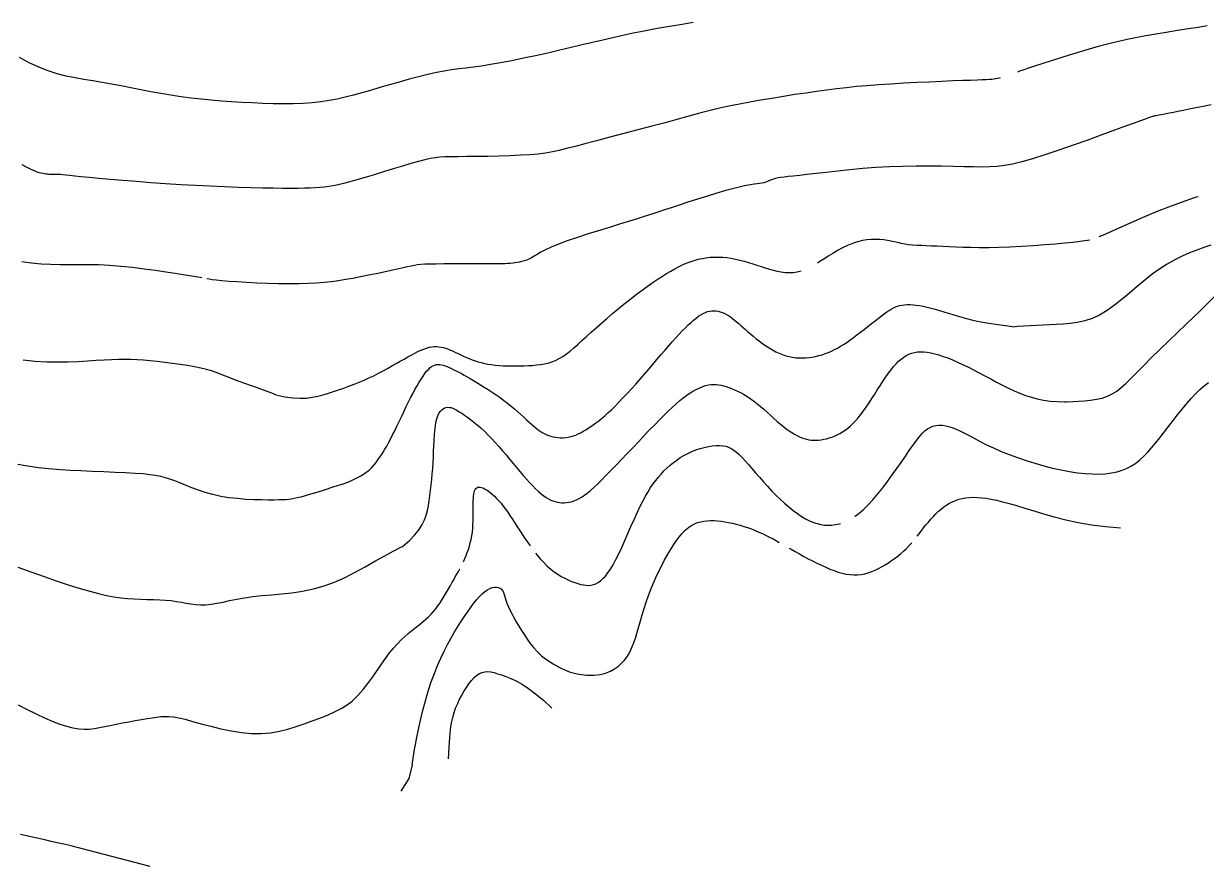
# Model space of a CAD drawing. Header units: millimetres. Extents: x 2235526 to 2245569, y 371981 to 382303.
# Drawn here: x 2243366.4 to 2243587.9, y 377568.4 to 377726.2 of the extents above; entities that cross this region are included whole.
import ezdxf

# ---------------------------------------------------------------- set-up
doc = ezdxf.new("R2010")
doc.units = ezdxf.units.MM
doc.linetypes.add('CONTI', pattern=[0])
for name, color, linetype, transparency in [('145', 10, 'CONTI', 0.7), ('147', 10, 'CONTI', 0.7), ('149', 10, 'CONTI', 0.7), ('151', 10, 'CONTI', 0.7), ('153', 10, 'CONTI', 0.7), ('155', 10, 'CONTI', 0.7), ('157', 10, 'CONTI', 0.7), ('159', 10, 'CONTI', 0.7), ('161', 10, 'CONTI', 0.7)]:
    doc.layers.add(name, color=color, linetype=linetype, transparency=transparency)

msp = doc.modelspace()

# ---------------------------------------------------------------- linework, layer by layer
at = {"layer": '145'}
msp.add_lwpolyline([(2243446.04, 377588.56), (2243446.13, 377590.72), (2243446.25, 377592.52), (2243446.4, 377594.02), (2243446.58, 377595.26), (2243446.8, 377596.3), (2243447.05, 377597.19), (2243447.34, 377598), (2243447.67, 377598.78), (2243448.04, 377599.56), (2243448.45, 377600.35), (2243448.9, 377601.13), (2243449.36, 377601.88), (2243449.84, 377602.57), (2243450.34, 377603.2), (2243450.84, 377603.75), (2243451.33, 377604.19), (2243451.83, 377604.52), (2243452.32, 377604.73), (2243452.83, 377604.85), (2243453.37, 377604.87), (2243453.93, 377604.81), (2243454.55, 377604.69), (2243455.22, 377604.49), (2243455.96, 377604.25), (2243456.78, 377603.96), (2243457.68, 377603.59), (2243458.68, 377603.12), (2243459.78, 377602.51), (2243461, 377601.72), (2243462.33, 377600.73), (2243463.79, 377599.5), (2243465.39, 377598)], dxfattribs=at)
at = {"layer": '147'}
for points in [[(2243533.8, 377630.25), (2243534.1, 377630.63), (2243534.54, 377631.2), (2243534.99, 377631.78), (2243535.44, 377632.34), (2243535.89, 377632.89), (2243536.35, 377633.43), (2243536.82, 377633.94), (2243537.3, 377634.43), (2243537.79, 377634.89), (2243538.29, 377635.32), (2243538.8, 377635.72), (2243539.33, 377636.08), (2243539.87, 377636.41), (2243540.42, 377636.69), (2243540.99, 377636.94), (2243541.58, 377637.14), (2243542.2, 377637.3), (2243542.85, 377637.42), (2243543.53, 377637.49), (2243544.25, 377637.52), (2243545.01, 377637.5), (2243545.82, 377637.44), (2243546.68, 377637.33), (2243547.63, 377637.16), (2243548.66, 377636.95), (2243549.79, 377636.68), (2243551.04, 377636.35), (2243552.42, 377635.96), (2243553.94, 377635.5), (2243555.62, 377634.98), (2243557.46, 377634.43), (2243559.46, 377633.86), (2243561.62, 377633.31), (2243563.94, 377632.8), (2243566.42, 377632.37), (2243569.06, 377632.03), (2243571.86, 377631.82)], [(2243468.79, 377604.75), (2243470.43, 377604.37), (2243471.9, 377604.19), (2243473.22, 377604.19), (2243474.39, 377604.33), (2243475.42, 377604.6), (2243476.33, 377604.97), (2243477.13, 377605.42), (2243477.83, 377605.92), (2243478.43, 377606.45), (2243478.96, 377607.01), (2243479.42, 377607.6), (2243479.82, 377608.24), (2243480.17, 377608.93), (2243480.5, 377609.68), (2243480.79, 377610.48), (2243481.08, 377611.35), (2243481.37, 377612.29), (2243481.66, 377613.3), (2243481.97, 377614.37), (2243482.3, 377615.5), (2243482.65, 377616.67), (2243483.05, 377617.89), (2243483.49, 377619.15), (2243483.98, 377620.44), (2243484.53, 377621.76), (2243485.12, 377623.09), (2243485.76, 377624.39), (2243486.42, 377625.66), (2243487.09, 377626.88), (2243487.77, 377628.01), (2243488.44, 377629.03), (2243489.1, 377629.93), (2243489.73, 377630.7), (2243490.34, 377631.33), (2243490.93, 377631.83), (2243491.51, 377632.24), (2243492.08, 377632.55), (2243492.66, 377632.78), (2243493.25, 377632.94), (2243493.84, 377633.05), (2243494.46, 377633.12), (2243495.09, 377633.15), (2243495.74, 377633.15), (2243496.4, 377633.11), (2243497.08, 377633.04), (2243497.76, 377632.95), (2243498.46, 377632.82), (2243499.17, 377632.67), (2243499.89, 377632.49), (2243500.61, 377632.29), (2243501.33, 377632.07), (2243502.04, 377631.84), (2243502.76, 377631.58), (2243503.46, 377631.3), (2243504.16, 377631.01), (2243504.83, 377630.71), (2243505.5, 377630.39), (2243506.15, 377630.06), (2243506.79, 377629.71), (2243507.44, 377629.35), (2243507.96, 377629.06)], [(2243509.81, 377627.99), (2243510.18, 377627.78), (2243510.94, 377627.35), (2243511.72, 377626.91), (2243512.53, 377626.46), (2243513.35, 377626.02), (2243514.18, 377625.59), (2243515.01, 377625.18), (2243515.84, 377624.78), (2243516.65, 377624.41), (2243517.45, 377624.08), (2243518.23, 377623.78), (2243519, 377623.52), (2243519.75, 377623.31), (2243520.48, 377623.15), (2243521.21, 377623.04), (2243521.91, 377622.98), (2243522.61, 377623), (2243523.3, 377623.07), (2243523.98, 377623.2), (2243524.64, 377623.39), (2243525.3, 377623.62), (2243525.94, 377623.9), (2243526.57, 377624.21), (2243527.2, 377624.54), (2243527.81, 377624.9), (2243528.41, 377625.27), (2243529, 377625.66), (2243529.57, 377626.07), (2243530.14, 377626.5), (2243530.68, 377626.94), (2243531.22, 377627.41), (2243531.74, 377627.89), (2243532.24, 377628.4), (2243532.72, 377628.94), (2243532.81, 377629.04)], [(2243439.18, 377587.44), (2243439.66, 377590.27), (2243440.15, 377592.86), (2243440.65, 377595.23), (2243441.16, 377597.4), (2243441.69, 377599.4), (2243442.23, 377601.24), (2243442.79, 377602.95), (2243443.36, 377604.53), (2243443.96, 377606.02), (2243444.57, 377607.41), (2243445.19, 377608.71), (2243445.82, 377609.94), (2243446.46, 377611.09), (2243447.09, 377612.18), (2243447.72, 377613.21), (2243448.34, 377614.19), (2243448.95, 377615.13), (2243449.55, 377616.01), (2243450.13, 377616.83), (2243450.69, 377617.6), (2243451.25, 377618.29), (2243451.78, 377618.9), (2243452.3, 377619.42), (2243452.81, 377619.86), (2243453.3, 377620.2), (2243453.76, 377620.45), (2243454.21, 377620.61), (2243454.62, 377620.69), (2243455, 377620.7), (2243455.33, 377620.64), (2243455.63, 377620.52), (2243455.87, 377620.35), (2243456.07, 377620.13), (2243456.23, 377619.85), (2243456.36, 377619.53), (2243456.49, 377619.15), (2243456.62, 377618.72), (2243456.77, 377618.24), (2243456.96, 377617.7), (2243457.2, 377617.1), (2243457.5, 377616.44), (2243457.86, 377615.73), (2243458.26, 377614.98), (2243458.71, 377614.2), (2243459.2, 377613.4), (2243459.71, 377612.58), (2243460.23, 377611.77), (2243460.77, 377610.96), (2243461.33, 377610.17), (2243461.92, 377609.39), (2243462.61, 377608.62), (2243463.42, 377607.86), (2243464.41, 377607.09), (2243465.6, 377606.32), (2243467.05, 377605.54), (2243468.79, 377604.75)]]:
    msp.add_lwpolyline(points, dxfattribs=at)
at = {"layer": '147', "elevation": 147}
for points in [[(2243439.18, 377587.44), (2243438.58, 377584.89), (2243437.1, 377582.51)], [(2243390.13, 377568.41), (2243376.95, 377571.83), (2243376.21, 377572.02), (2243375.32, 377572.24), (2243374.26, 377572.5), (2243373.01, 377572.78), (2243371.62, 377573.09), (2243370.16, 377573.41), (2243368.68, 377573.73), (2243367.23, 377574.05), (2243365.88, 377574.36)]]:
    msp.add_lwpolyline(points, dxfattribs=at)
at = {"layer": '149'}
for points in [[(2243522.14, 377633.96), (2243522.16, 377633.97), (2243522.95, 377634.56), (2243523.77, 377635.27), (2243524.63, 377636.11), (2243525.51, 377637.07), (2243526.42, 377638.15), (2243527.33, 377639.29), (2243528.24, 377640.49), (2243529.12, 377641.7), (2243529.97, 377642.89), (2243530.77, 377644.04), (2243531.51, 377645.11), (2243532.18, 377646.09), (2243532.78, 377646.96), (2243533.33, 377647.73), (2243533.84, 377648.42), (2243534.32, 377649.01), (2243534.79, 377649.53), (2243535.25, 377649.96), (2243535.72, 377650.32), (2243536.21, 377650.61), (2243536.73, 377650.83), (2243537.28, 377650.97), (2243537.86, 377651.03), (2243538.49, 377651.02), (2243539.16, 377650.92), (2243539.89, 377650.73), (2243540.67, 377650.46), (2243541.51, 377650.09), (2243542.42, 377649.65), (2243543.4, 377649.14), (2243544.45, 377648.58), (2243545.59, 377647.99), (2243546.8, 377647.37), (2243548.11, 377646.75), (2243549.51, 377646.12), (2243551, 377645.52), (2243552.56, 377644.94), (2243554.18, 377644.39), (2243555.83, 377643.88), (2243557.5, 377643.41), (2243559.15, 377642.99), (2243560.77, 377642.63), (2243562.34, 377642.34), (2243563.83, 377642.11), (2243565.26, 377641.96), (2243566.6, 377641.88), (2243567.87, 377641.87), (2243569.07, 377641.93), (2243570.19, 377642.07), (2243571.24, 377642.29), (2243572.21, 377642.58), (2243573.11, 377642.95), (2243573.95, 377643.39), (2243574.74, 377643.91), (2243575.5, 377644.51), (2243576.23, 377645.19), (2243576.96, 377645.94), (2243577.7, 377646.77), (2243578.45, 377647.68), (2243579.23, 377648.66), (2243580.03, 377649.7), (2243580.86, 377650.78), (2243581.7, 377651.87), (2243582.55, 377652.96), (2243583.41, 377654.03), (2243584.26, 377655.06), (2243585.1, 377656.02), (2243585.92, 377656.9), (2243586.74, 377657.7), (2243587.55, 377658.41), (2243588.36, 377659.02)], [(2243462.29, 377627.08), (2243462.59, 377626.7), (2243463.21, 377625.97), (2243463.84, 377625.28), (2243464.49, 377624.65), (2243465.15, 377624.08), (2243465.81, 377623.56), (2243466.48, 377623.11), (2243467.14, 377622.71), (2243467.79, 377622.35), (2243468.43, 377622.05), (2243469.05, 377621.78), (2243469.65, 377621.56), (2243470.21, 377621.36), (2243470.75, 377621.21), (2243471.27, 377621.1), (2243471.76, 377621.04), (2243472.24, 377621.03), (2243472.7, 377621.07), (2243473.16, 377621.17), (2243473.6, 377621.34), (2243474.05, 377621.57), (2243474.49, 377621.88), (2243474.94, 377622.28), (2243475.39, 377622.76), (2243475.85, 377623.36), (2243476.33, 377624.06), (2243476.83, 377624.89), (2243477.35, 377625.84), (2243477.89, 377626.93), (2243478.45, 377628.13), (2243479.02, 377629.4), (2243479.6, 377630.71), (2243480.18, 377632.03), (2243480.76, 377633.33), (2243481.32, 377634.58), (2243481.87, 377635.74), (2243482.39, 377636.78), (2243482.89, 377637.72), (2243483.38, 377638.57), (2243483.86, 377639.34), (2243484.34, 377640.04), (2243484.83, 377640.69), (2243485.33, 377641.29), (2243485.84, 377641.87), (2243486.37, 377642.44), (2243486.93, 377642.98), (2243487.51, 377643.51), (2243488.12, 377644.02), (2243488.75, 377644.49), (2243489.41, 377644.94), (2243490.11, 377645.36), (2243490.83, 377645.74), (2243491.58, 377646.08), (2243492.35, 377646.38), (2243493.14, 377646.63), (2243493.92, 377646.84), (2243494.68, 377647.01), (2243495.42, 377647.13), (2243496.13, 377647.19), (2243496.78, 377647.21), (2243497.38, 377647.16), (2243497.94, 377647.06), (2243498.46, 377646.9), (2243498.96, 377646.67), (2243499.45, 377646.37), (2243499.94, 377645.99), (2243500.45, 377645.53), (2243500.99, 377644.99), (2243501.57, 377644.36), (2243502.19, 377643.67), (2243502.84, 377642.91), (2243503.53, 377642.1), (2243504.24, 377641.27), (2243504.98, 377640.42), (2243505.74, 377639.57), (2243506.52, 377638.73), (2243507.32, 377637.92), (2243508.12, 377637.14), (2243508.93, 377636.4), (2243509.75, 377635.71), (2243510.55, 377635.06), (2243511.35, 377634.48), (2243512.14, 377633.95), (2243512.9, 377633.5), (2243513.64, 377633.12), (2243514.36, 377632.82), (2243515.07, 377632.59), (2243515.76, 377632.42), (2243516.44, 377632.32), (2243517.13, 377632.29), (2243517.81, 377632.32), (2243518.5, 377632.42), (2243519.2, 377632.57), (2243519.43, 377632.64)], [(2243448.81, 377625.45), (2243448.86, 377625.55), (2243449.09, 377626.06), (2243449.31, 377626.59), (2243449.53, 377627.15), (2243449.73, 377627.74), (2243449.93, 377628.34), (2243450.1, 377628.97), (2243450.25, 377629.62), (2243450.38, 377630.29), (2243450.48, 377630.97), (2243450.56, 377631.67), (2243450.6, 377632.38), (2243450.63, 377633.08), (2243450.64, 377633.77), (2243450.65, 377634.45), (2243450.64, 377635.11), (2243450.64, 377635.73), (2243450.64, 377636.3), (2243450.65, 377636.83), (2243450.67, 377637.31), (2243450.7, 377637.75), (2243450.75, 377638.13), (2243450.82, 377638.46), (2243450.9, 377638.74), (2243451.01, 377638.98), (2243451.15, 377639.17), (2243451.3, 377639.3), (2243451.49, 377639.39), (2243451.7, 377639.43), (2243451.93, 377639.43), (2243452.19, 377639.37), (2243452.47, 377639.27), (2243452.78, 377639.13), (2243453.1, 377638.93), (2243453.46, 377638.7), (2243453.83, 377638.41), (2243454.21, 377638.09), (2243454.61, 377637.72), (2243455.02, 377637.31), (2243455.44, 377636.87), (2243455.85, 377636.39), (2243456.27, 377635.87), (2243456.69, 377635.32), (2243457.1, 377634.73), (2243457.52, 377634.12), (2243457.94, 377633.47), (2243458.37, 377632.79), (2243458.82, 377632.09), (2243459.29, 377631.36), (2243459.78, 377630.6), (2243460.3, 377629.83), (2243460.84, 377629.04), (2243461.3, 377628.4)], [(2243427.97, 377599.37), (2243429.01, 377600.39), (2243430, 377601.5), (2243430.93, 377602.67), (2243431.81, 377603.87), (2243432.65, 377605.07), (2243433.45, 377606.24), (2243434.23, 377607.36), (2243434.98, 377608.38), (2243435.72, 377609.29), (2243436.44, 377610.1), (2243437.14, 377610.82), (2243437.82, 377611.45), (2243438.48, 377612.02), (2243439.11, 377612.54), (2243439.72, 377613.02), (2243440.29, 377613.47), (2243440.84, 377613.91), (2243441.35, 377614.34), (2243441.84, 377614.77), (2243442.31, 377615.21), (2243442.76, 377615.66), (2243443.2, 377616.14), (2243443.62, 377616.64), (2243444.03, 377617.17), (2243444.44, 377617.75), (2243444.83, 377618.35), (2243445.22, 377618.98), (2243445.6, 377619.61), (2243445.97, 377620.25), (2243446.32, 377620.88), (2243446.66, 377621.49), (2243446.98, 377622.07), (2243447.29, 377622.61), (2243447.58, 377623.13), (2243447.86, 377623.63), (2243448.12, 377624.11), (2243448.14, 377624.13)]]:
    msp.add_lwpolyline(points, dxfattribs=at)
at = {"layer": '149', "elevation": 149}
msp.add_lwpolyline([(2243365.41, 377598.64), (2243367.13, 377597.77), (2243368.77, 377596.96), (2243370.33, 377596.23), (2243371.81, 377595.59), (2243373.19, 377595.05), (2243374.48, 377594.63), (2243375.67, 377594.32), (2243376.76, 377594.15), (2243377.78, 377594.08), (2243378.74, 377594.11), (2243379.69, 377594.22), (2243380.64, 377594.38), (2243381.62, 377594.58), (2243382.67, 377594.81), (2243383.79, 377595.04), (2243384.96, 377595.26), (2243386.16, 377595.48), (2243387.35, 377595.69), (2243388.5, 377595.89), (2243389.57, 377596.07), (2243390.54, 377596.23), (2243391.39, 377596.36), (2243392.15, 377596.45), (2243392.89, 377596.5), (2243393.65, 377596.48), (2243394.5, 377596.39), (2243395.49, 377596.21), (2243396.67, 377595.94), (2243398.09, 377595.56), (2243399.71, 377595.11), (2243401.48, 377594.63), (2243403.36, 377594.17), (2243405.29, 377593.77), (2243407.23, 377593.46), (2243409.13, 377593.29), (2243410.94, 377593.29), (2243412.67, 377593.44), (2243414.33, 377593.72), (2243415.93, 377594.11), (2243417.48, 377594.57), (2243418.99, 377595.09), (2243420.46, 377595.63), (2243421.91, 377596.18), (2243423.32, 377596.74), (2243424.65, 377597.33), (2243425.9, 377597.97), (2243427.03, 377598.66), (2243427.97, 377599.37)], dxfattribs=at)
at = {"layer": '151', "elevation": 151}
for points in [[(2243561.41, 377655.41), (2243561.84, 377655.42), (2243562.91, 377655.46), (2243564.01, 377655.5), (2243565.14, 377655.57), (2243566.27, 377655.69), (2243567.37, 377655.86), (2243568.43, 377656.1), (2243569.41, 377656.43), (2243570.31, 377656.86), (2243571.15, 377657.39), (2243572, 377658.05), (2243572.87, 377658.85), (2243573.83, 377659.79), (2243574.92, 377660.89), (2243576.18, 377662.16), (2243577.63, 377663.61), (2243579.22, 377665.17), (2243580.88, 377666.78), (2243582.54, 377668.38), (2243584.12, 377669.9), (2243585.55, 377671.27), (2243586.76, 377672.43), (2243589.43, 377675.05)], [(2243365.36, 377624.44), (2243367.82, 377623.55), (2243370.3, 377622.67), (2243372.72, 377621.83), (2243374.98, 377621.07), (2243377.02, 377620.43), (2243378.83, 377619.91), (2243380.47, 377619.48), (2243381.95, 377619.15), (2243383.33, 377618.89), (2243384.63, 377618.7), (2243385.89, 377618.57), (2243387.14, 377618.48), (2243388.38, 377618.42), (2243389.6, 377618.38), (2243390.78, 377618.35), (2243391.93, 377618.31), (2243393.03, 377618.25), (2243394.07, 377618.16), (2243395.05, 377618.03), (2243395.98, 377617.86), (2243396.88, 377617.7), (2243397.77, 377617.55), (2243398.67, 377617.43), (2243399.58, 377617.37), (2243400.54, 377617.38), (2243401.55, 377617.49), (2243402.63, 377617.67), (2243403.78, 377617.91), (2243405.02, 377618.17), (2243406.37, 377618.45), (2243407.81, 377618.71), (2243409.38, 377618.94), (2243411.07, 377619.11), (2243412.87, 377619.27), (2243414.76, 377619.44), (2243416.7, 377619.65), (2243418.69, 377619.95), (2243420.7, 377620.36), (2243422.71, 377620.91), (2243424.69, 377621.64), (2243426.65, 377622.51), (2243428.56, 377623.48), (2243430.42, 377624.5), (2243432.23, 377625.53), (2243433.97, 377626.52), (2243435.64, 377627.44), (2243437.23, 377628.25), (2243437.37, 377628.32)]]:
    msp.add_lwpolyline(points, dxfattribs=at)
at = {"layer": '151'}
msp.add_lwpolyline([(2243437.37, 377628.32), (2243438.68, 377629.44), (2243439.71, 377630.49), (2243440.5, 377631.47), (2243441.1, 377632.4), (2243441.53, 377633.3), (2243441.85, 377634.18), (2243442.07, 377635.06), (2243442.25, 377635.95), (2243442.4, 377636.88), (2243442.54, 377637.84), (2243442.67, 377638.82), (2243442.79, 377639.82), (2243442.89, 377640.84), (2243442.98, 377641.88), (2243443.06, 377642.93), (2243443.13, 377644), (2243443.18, 377645.06), (2243443.23, 377646.12), (2243443.27, 377647.16), (2243443.32, 377648.16), (2243443.38, 377649.12), (2243443.45, 377650.02), (2243443.55, 377650.84), (2243443.67, 377651.57), (2243443.83, 377652.21), (2243444.02, 377652.75), (2243444.23, 377653.2), (2243444.47, 377653.57), (2243444.72, 377653.86), (2243444.99, 377654.08), (2243445.28, 377654.24), (2243445.57, 377654.33), (2243445.86, 377654.37), (2243446.17, 377654.36), (2243446.49, 377654.3), (2243446.83, 377654.18), (2243447.19, 377654.02), (2243447.59, 377653.81), (2243448.02, 377653.55), (2243448.49, 377653.25), (2243449, 377652.9), (2243449.55, 377652.51), (2243450.14, 377652.07), (2243450.76, 377651.59), (2243451.4, 377651.07), (2243452.06, 377650.5), (2243452.73, 377649.89), (2243453.4, 377649.23), (2243454.08, 377648.53), (2243454.76, 377647.79), (2243455.44, 377647.02), (2243456.12, 377646.23), (2243456.79, 377645.44), (2243457.45, 377644.64), (2243458.11, 377643.85), (2243458.75, 377643.07), (2243459.39, 377642.32), (2243460.01, 377641.6), (2243460.62, 377640.92), (2243461.21, 377640.27), (2243461.78, 377639.67), (2243462.33, 377639.11), (2243462.85, 377638.61), (2243463.36, 377638.17), (2243463.84, 377637.79), (2243464.29, 377637.47), (2243464.73, 377637.21), (2243465.16, 377636.99), (2243465.57, 377636.83), (2243465.98, 377636.7), (2243466.4, 377636.6), (2243466.81, 377636.54), (2243467.24, 377636.5), (2243467.67, 377636.5), (2243468.11, 377636.52), (2243468.57, 377636.59), (2243469.03, 377636.69), (2243469.49, 377636.83), (2243469.97, 377637.02), (2243470.46, 377637.26), (2243470.95, 377637.55), (2243471.47, 377637.89), (2243472.01, 377638.31), (2243472.59, 377638.79), (2243473.22, 377639.35), (2243473.91, 377640), (2243474.67, 377640.74), (2243475.5, 377641.57), (2243476.41, 377642.51), (2243477.39, 377643.53), (2243478.43, 377644.6), (2243479.49, 377645.72), (2243480.57, 377646.85), (2243481.64, 377647.98), (2243482.68, 377649.08), (2243483.68, 377650.13), (2243484.63, 377651.11), (2243485.51, 377652.02), (2243486.35, 377652.86), (2243487.14, 377653.64), (2243487.9, 377654.36), (2243488.62, 377655.01), (2243489.31, 377655.61), (2243489.98, 377656.14), (2243490.63, 377656.63), (2243491.27, 377657.06), (2243491.89, 377657.44), (2243492.49, 377657.76), (2243493.07, 377658.04), (2243493.63, 377658.26), (2243494.17, 377658.43), (2243494.69, 377658.55), (2243495.18, 377658.63), (2243495.67, 377658.66), (2243496.13, 377658.65), (2243496.6, 377658.6), (2243497.06, 377658.51), (2243497.53, 377658.39), (2243498.01, 377658.25), (2243498.5, 377658.07), (2243499.02, 377657.88), (2243499.55, 377657.65), (2243500.11, 377657.4), (2243500.68, 377657.12), (2243501.27, 377656.8), (2243501.87, 377656.44), (2243502.49, 377656.04), (2243503.12, 377655.59), (2243503.76, 377655.09), (2243504.41, 377654.56), (2243505.06, 377654), (2243505.71, 377653.43), (2243506.35, 377652.85), (2243506.97, 377652.29), (2243507.59, 377651.74), (2243508.17, 377651.23), (2243508.74, 377650.77), (2243509.28, 377650.35), (2243509.8, 377649.97), (2243510.3, 377649.63), (2243510.79, 377649.34), (2243511.26, 377649.08), (2243511.72, 377648.85), (2243512.18, 377648.67), (2243512.62, 377648.51), (2243513.07, 377648.39), (2243513.51, 377648.3), (2243513.96, 377648.24), (2243514.41, 377648.21), (2243514.86, 377648.21), (2243515.32, 377648.24), (2243515.8, 377648.29), (2243516.28, 377648.38), (2243516.78, 377648.48), (2243517.28, 377648.62), (2243517.78, 377648.79), (2243518.29, 377648.99), (2243518.8, 377649.22), (2243519.31, 377649.48), (2243519.81, 377649.77), (2243520.3, 377650.1), (2243520.79, 377650.47), (2243521.27, 377650.88), (2243521.76, 377651.33), (2243522.24, 377651.84), (2243522.73, 377652.39), (2243523.23, 377653.01), (2243523.74, 377653.68), (2243524.25, 377654.41), (2243524.78, 377655.19), (2243525.31, 377656.01), (2243525.84, 377656.84), (2243526.37, 377657.68), (2243526.9, 377658.5), (2243527.42, 377659.3), (2243527.92, 377660.06), (2243528.42, 377660.76), (2243528.9, 377661.4), (2243529.38, 377661.99), (2243529.85, 377662.52), (2243530.32, 377662.99), (2243530.79, 377663.41), (2243531.27, 377663.77), (2243531.75, 377664.07), (2243532.25, 377664.32), (2243532.76, 377664.51), (2243533.29, 377664.64), (2243533.85, 377664.73), (2243534.43, 377664.76), (2243535.04, 377664.74), (2243535.69, 377664.67), (2243536.37, 377664.55), (2243537.1, 377664.38), (2243537.87, 377664.17), (2243538.67, 377663.9), (2243539.52, 377663.6), (2243540.41, 377663.24), (2243541.34, 377662.84), (2243542.3, 377662.4), (2243543.3, 377661.92), (2243544.33, 377661.39), (2243545.39, 377660.83), (2243546.47, 377660.26), (2243547.57, 377659.67), (2243548.67, 377659.09), (2243549.77, 377658.52), (2243550.87, 377657.97), (2243551.96, 377657.46), (2243553.02, 377657), (2243554.09, 377656.6), (2243555.17, 377656.24), (2243556.28, 377655.94), (2243557.45, 377655.71), (2243558.68, 377655.54), (2243560, 377655.44), (2243561.41, 377655.41)], dxfattribs=at)
at = {"layer": '153', "elevation": 153}
for points in [[(2243588.78, 377684.7), (2243587.47, 377684.29), (2243586.15, 377683.81), (2243584.79, 377683.27), (2243583.42, 377682.66), (2243582.03, 377681.96), (2243580.63, 377681.16), (2243579.22, 377680.27), (2243577.81, 377679.27), (2243576.4, 377678.15), (2243574.98, 377676.97), (2243573.57, 377675.77), (2243572.16, 377674.59), (2243570.75, 377673.47), (2243569.35, 377672.48), (2243567.95, 377671.65), (2243566.55, 377671.01), (2243565.17, 377670.55), (2243563.8, 377670.24), (2243562.44, 377670.05), (2243561.12, 377669.94), (2243559.82, 377669.87), (2243558.56, 377669.83), (2243557.34, 377669.77), (2243556.14, 377669.71), (2243554.96, 377669.64), (2243553.77, 377669.56), (2243552.57, 377669.49), (2243552.09, 377669.46)], [(2243425.97, 377639.9), (2243424.37, 377639.39), (2243422.72, 377638.87), (2243421.33, 377638.44), (2243420.15, 377638.09), (2243419.17, 377637.8), (2243418.35, 377637.57), (2243417.68, 377637.4), (2243417.11, 377637.26), (2243416.6, 377637.16), (2243416.12, 377637.09), (2243415.6, 377637.05), (2243415, 377637.02), (2243414.27, 377637.01), (2243413.37, 377637), (2243412.27, 377637), (2243410.98, 377637.02), (2243409.56, 377637.06), (2243408.04, 377637.13), (2243406.47, 377637.26), (2243404.89, 377637.44), (2243403.35, 377637.69), (2243401.87, 377638.03), (2243400.47, 377638.42), (2243399.16, 377638.86), (2243397.92, 377639.31), (2243396.77, 377639.77), (2243395.71, 377640.2), (2243394.73, 377640.59), (2243393.84, 377640.92), (2243392.98, 377641.19), (2243392.11, 377641.42), (2243391.16, 377641.6), (2243390.08, 377641.75), (2243388.82, 377641.88), (2243387.32, 377641.99), (2243385.55, 377642.09), (2243383.57, 377642.18), (2243381.46, 377642.27), (2243379.3, 377642.36), (2243377.18, 377642.45), (2243375.18, 377642.55), (2243373.37, 377642.66), (2243371.82, 377642.77), (2243370.47, 377642.9), (2243369.23, 377643.05), (2243368.03, 377643.22), (2243366.77, 377643.42), (2243365.37, 377643.66)]]:
    msp.add_lwpolyline(points, dxfattribs=at)
at = {"layer": '153'}
msp.add_lwpolyline([(2243425.97, 377639.9), (2243427.49, 377640.5), (2243428.73, 377641.07), (2243429.73, 377641.61), (2243430.53, 377642.13), (2243431.16, 377642.62), (2243431.66, 377643.11), (2243432.08, 377643.58), (2243432.44, 377644.04), (2243432.78, 377644.51), (2243433.11, 377644.98), (2243433.44, 377645.47), (2243433.77, 377645.98), (2243434.1, 377646.52), (2243434.44, 377647.11), (2243434.79, 377647.74), (2243435.15, 377648.43), (2243435.53, 377649.19), (2243435.93, 377649.99), (2243436.34, 377650.84), (2243436.76, 377651.72), (2243437.19, 377652.61), (2243437.62, 377653.51), (2243438.05, 377654.4), (2243438.48, 377655.27), (2243438.91, 377656.11), (2243439.32, 377656.91), (2243439.73, 377657.67), (2243440.13, 377658.39), (2243440.51, 377659.05), (2243440.89, 377659.66), (2243441.25, 377660.21), (2243441.59, 377660.7), (2243441.92, 377661.11), (2243442.24, 377661.47), (2243442.54, 377661.75), (2243442.84, 377661.98), (2243443.14, 377662.16), (2243443.43, 377662.28), (2243443.73, 377662.36), (2243444.04, 377662.39), (2243444.36, 377662.38), (2243444.69, 377662.33), (2243445.04, 377662.24), (2243445.4, 377662.13), (2243445.77, 377661.99), (2243446.16, 377661.82), (2243446.57, 377661.63), (2243447, 377661.41), (2243447.45, 377661.18), (2243447.92, 377660.94), (2243448.42, 377660.67), (2243448.94, 377660.38), (2243449.49, 377660.07), (2243450.07, 377659.74), (2243450.68, 377659.38), (2243451.32, 377658.99), (2243452.01, 377658.58), (2243452.71, 377658.14), (2243453.44, 377657.67), (2243454.18, 377657.19), (2243454.92, 377656.69), (2243455.66, 377656.18), (2243456.38, 377655.66), (2243457.07, 377655.13), (2243457.74, 377654.6), (2243458.38, 377654.07), (2243458.98, 377653.54), (2243459.56, 377653.02), (2243460.1, 377652.53), (2243460.62, 377652.05), (2243461.11, 377651.6), (2243461.56, 377651.19), (2243461.99, 377650.82), (2243462.4, 377650.48), (2243462.79, 377650.17), (2243463.18, 377649.9), (2243463.56, 377649.66), (2243463.94, 377649.45), (2243464.33, 377649.26), (2243464.73, 377649.1), (2243465.15, 377648.96), (2243465.6, 377648.84), (2243466.05, 377648.75), (2243466.52, 377648.69), (2243467, 377648.66), (2243467.48, 377648.66), (2243467.96, 377648.69), (2243468.44, 377648.76), (2243468.91, 377648.87), (2243469.38, 377649.01), (2243469.85, 377649.18), (2243470.31, 377649.38), (2243470.78, 377649.61), (2243471.24, 377649.87), (2243471.71, 377650.14), (2243472.18, 377650.44), (2243472.65, 377650.75), (2243473.13, 377651.08), (2243473.63, 377651.44), (2243474.15, 377651.84), (2243474.69, 377652.28), (2243475.26, 377652.77), (2243475.86, 377653.31), (2243476.51, 377653.92), (2243477.2, 377654.6), (2243477.93, 377655.34), (2243478.69, 377656.13), (2243479.47, 377656.96), (2243480.28, 377657.83), (2243481.09, 377658.72), (2243481.9, 377659.64), (2243482.71, 377660.56), (2243483.51, 377661.48), (2243484.3, 377662.39), (2243485.06, 377663.29), (2243485.81, 377664.17), (2243486.54, 377665.03), (2243487.25, 377665.85), (2243487.93, 377666.63), (2243488.58, 377667.37), (2243489.2, 377668.05), (2243489.8, 377668.68), (2243490.37, 377669.26), (2243490.91, 377669.79), (2243491.43, 377670.27), (2243491.92, 377670.7), (2243492.4, 377671.08), (2243492.86, 377671.41), (2243493.3, 377671.7), (2243493.73, 377671.94), (2243494.14, 377672.13), (2243494.55, 377672.28), (2243494.94, 377672.38), (2243495.34, 377672.44), (2243495.72, 377672.46), (2243496.11, 377672.44), (2243496.5, 377672.38), (2243496.89, 377672.27), (2243497.28, 377672.14), (2243497.67, 377671.97), (2243498.05, 377671.77), (2243498.44, 377671.54), (2243498.83, 377671.28), (2243499.21, 377671.01), (2243499.59, 377670.71), (2243499.98, 377670.39), (2243500.37, 377670.05), (2243500.77, 377669.7), (2243501.18, 377669.32), (2243501.62, 377668.93), (2243502.08, 377668.52), (2243502.57, 377668.1), (2243503.1, 377667.66), (2243503.65, 377667.21), (2243504.23, 377666.76), (2243504.83, 377666.32), (2243505.44, 377665.9), (2243506.07, 377665.49), (2243506.7, 377665.12), (2243507.33, 377664.78), (2243507.95, 377664.49), (2243508.58, 377664.24), (2243509.19, 377664.03), (2243509.81, 377663.87), (2243510.43, 377663.74), (2243511.05, 377663.66), (2243511.66, 377663.61), (2243512.28, 377663.6), (2243512.91, 377663.62), (2243513.53, 377663.68), (2243514.15, 377663.77), (2243514.77, 377663.89), (2243515.38, 377664.04), (2243515.99, 377664.22), (2243516.58, 377664.42), (2243517.17, 377664.65), (2243517.74, 377664.9), (2243518.3, 377665.17), (2243518.86, 377665.46), (2243519.43, 377665.79), (2243520, 377666.14), (2243520.59, 377666.53), (2243521.2, 377666.95), (2243521.84, 377667.41), (2243522.5, 377667.91), (2243523.19, 377668.43), (2243523.88, 377668.96), (2243524.57, 377669.5), (2243525.25, 377670.04), (2243525.91, 377670.55), (2243526.53, 377671.04), (2243527.1, 377671.48), (2243527.62, 377671.87), (2243528.09, 377672.22), (2243528.53, 377672.51), (2243528.94, 377672.77), (2243529.33, 377672.98), (2243529.72, 377673.16), (2243530.12, 377673.3), (2243530.53, 377673.42), (2243530.96, 377673.5), (2243531.43, 377673.56), (2243531.92, 377673.6), (2243532.45, 377673.6), (2243533.01, 377673.57), (2243533.61, 377673.51), (2243534.24, 377673.42), (2243534.91, 377673.3), (2243535.63, 377673.14), (2243536.38, 377672.95), (2243537.16, 377672.74), (2243537.96, 377672.51), (2243538.78, 377672.26), (2243539.61, 377672.01), (2243540.45, 377671.75), (2243541.29, 377671.49), (2243542.13, 377671.23), (2243543.01, 377670.98), (2243543.99, 377670.73), (2243545.11, 377670.48), (2243546.43, 377670.23), (2243548, 377669.98), (2243549.87, 377669.72), (2243552.09, 377669.46)], dxfattribs=at)
at = {"layer": '155', "elevation": 155}
for points in [[(2243586.39, 377693.8), (2243586.03, 377693.69), (2243585.67, 377693.57), (2243583.24, 377692.74), (2243580.85, 377691.86), (2243578.54, 377690.94), (2243576.36, 377690.03), (2243574.35, 377689.16), (2243572.56, 377688.37), (2243571.02, 377687.68), (2243569.65, 377687.06), (2243568.61, 377686.6), (2243567.83, 377686.26)], [(2243566.11, 377685.66), (2243562.97, 377685.23), (2243561.46, 377685.09), (2243559.67, 377684.94), (2243557.67, 377684.78), (2243555.53, 377684.62), (2243553.33, 377684.47), (2243551.16, 377684.35), (2243549.09, 377684.27), (2243547.18, 377684.23), (2243545.44, 377684.23), (2243543.84, 377684.26), (2243542.38, 377684.31), (2243541.03, 377684.37), (2243539.78, 377684.44), (2243538.61, 377684.49), (2243537.5, 377684.54), (2243536.46, 377684.57), (2243535.49, 377684.6), (2243534.57, 377684.64), (2243533.71, 377684.68), (2243532.9, 377684.74), (2243532.15, 377684.82), (2243531.45, 377684.93), (2243530.78, 377685.06), (2243530.14, 377685.2), (2243529.5, 377685.34), (2243528.87, 377685.48), (2243528.21, 377685.61), (2243527.53, 377685.71), (2243526.8, 377685.78), (2243526.03, 377685.81), (2243525.23, 377685.8), (2243524.39, 377685.72), (2243523.52, 377685.58), (2243522.62, 377685.37), (2243521.7, 377685.07), (2243520.76, 377684.68), (2243519.81, 377684.22), (2243518.88, 377683.71), (2243517.97, 377683.18), (2243517.11, 377682.64), (2243516.3, 377682.13), (2243515.57, 377681.65), (2243515.33, 377681.5), (2243515.11, 377681.35)], [(2243413.66, 377656.72), (2243413.65, 377656.72), (2243412.91, 377657.01), (2243412.05, 377657.33), (2243411.08, 377657.68), (2243410.04, 377658.05), (2243408.96, 377658.44), (2243407.87, 377658.83), (2243406.82, 377659.22), (2243405.83, 377659.59), (2243404.93, 377659.95), (2243404.09, 377660.28), (2243403.29, 377660.6), (2243402.47, 377660.9), (2243401.61, 377661.18), (2243400.68, 377661.46), (2243399.62, 377661.71), (2243398.43, 377661.96), (2243397.13, 377662.19), (2243395.75, 377662.41), (2243394.32, 377662.6), (2243392.88, 377662.78), (2243391.48, 377662.94), (2243390.13, 377663.07), (2243388.87, 377663.17), (2243387.68, 377663.25), (2243386.52, 377663.29), (2243385.35, 377663.31), (2243384.15, 377663.3), (2243382.89, 377663.27), (2243381.52, 377663.2), (2243380.02, 377663.1), (2243378.39, 377662.99), (2243376.64, 377662.89), (2243374.78, 377662.82), (2243372.82, 377662.79), (2243370.76, 377662.84), (2243368.61, 377662.97), (2243366.38, 377663.2)]]:
    msp.add_lwpolyline(points, dxfattribs=at)
at = {"layer": '155'}
msp.add_lwpolyline([(2243413.66, 377656.72), (2243415.34, 377656.34), (2243416.85, 377656.13), (2243418.19, 377656.06), (2243419.41, 377656.1), (2243420.52, 377656.24), (2243421.56, 377656.46), (2243422.55, 377656.72), (2243423.51, 377657.02), (2243424.47, 377657.33), (2243425.44, 377657.65), (2243426.4, 377657.98), (2243427.37, 377658.32), (2243428.32, 377658.68), (2243429.27, 377659.05), (2243430.2, 377659.45), (2243431.12, 377659.86), (2243432.03, 377660.29), (2243432.91, 377660.74), (2243433.77, 377661.19), (2243434.61, 377661.65), (2243435.43, 377662.11), (2243436.22, 377662.55), (2243436.97, 377662.99), (2243437.7, 377663.4), (2243438.39, 377663.79), (2243439.05, 377664.16), (2243439.68, 377664.49), (2243440.28, 377664.79), (2243440.85, 377665.05), (2243441.39, 377665.28), (2243441.91, 377665.46), (2243442.4, 377665.6), (2243442.87, 377665.69), (2243443.33, 377665.74), (2243443.77, 377665.75), (2243444.21, 377665.72), (2243444.63, 377665.65), (2243445.06, 377665.55), (2243445.5, 377665.42), (2243445.94, 377665.26), (2243446.39, 377665.08), (2243446.86, 377664.87), (2243447.34, 377664.65), (2243447.83, 377664.42), (2243448.33, 377664.18), (2243448.84, 377663.94), (2243449.37, 377663.71), (2243449.9, 377663.48), (2243450.44, 377663.27), (2243451, 377663.08), (2243451.57, 377662.9), (2243452.16, 377662.74), (2243452.77, 377662.6), (2243453.4, 377662.47), (2243454.06, 377662.37), (2243454.76, 377662.28), (2243455.48, 377662.21), (2243456.24, 377662.16), (2243457.01, 377662.13), (2243457.8, 377662.11), (2243458.6, 377662.11), (2243459.4, 377662.12), (2243460.19, 377662.14), (2243460.98, 377662.18), (2243461.75, 377662.22), (2243462.5, 377662.29), (2243463.24, 377662.38), (2243463.97, 377662.5), (2243464.68, 377662.66), (2243465.38, 377662.87), (2243466.08, 377663.14), (2243466.76, 377663.48), (2243467.43, 377663.88), (2243468.11, 377664.35), (2243468.8, 377664.89), (2243469.5, 377665.49), (2243470.24, 377666.14), (2243471.01, 377666.85), (2243471.83, 377667.6), (2243472.71, 377668.41), (2243473.65, 377669.25), (2243474.64, 377670.12), (2243475.67, 377671.01), (2243476.73, 377671.91), (2243477.79, 377672.79), (2243478.85, 377673.66), (2243479.89, 377674.49), (2243480.9, 377675.28), (2243481.86, 377676.01), (2243482.77, 377676.69), (2243483.65, 377677.32), (2243484.5, 377677.9), (2243485.31, 377678.45), (2243486.1, 377678.95), (2243486.87, 377679.42), (2243487.63, 377679.86), (2243488.37, 377680.28), (2243489.1, 377680.66), (2243489.83, 377681.02), (2243490.55, 377681.34), (2243491.28, 377681.63), (2243492, 377681.88), (2243492.74, 377682.09), (2243493.49, 377682.26), (2243494.24, 377682.38), (2243495.01, 377682.47), (2243495.79, 377682.51), (2243496.58, 377682.51), (2243497.37, 377682.47), (2243498.17, 377682.39), (2243498.97, 377682.27), (2243499.78, 377682.12), (2243500.58, 377681.93), (2243501.39, 377681.72), (2243502.19, 377681.48), (2243502.98, 377681.23), (2243503.78, 377680.98), (2243504.56, 377680.72), (2243505.33, 377680.47), (2243506.1, 377680.24), (2243506.85, 377680.03), (2243507.59, 377679.85), (2243508.33, 377679.72), (2243509.07, 377679.63), (2243509.81, 377679.6), (2243510.55, 377679.63), (2243511.31, 377679.75), (2243512.09, 377679.95)], dxfattribs=at)
at = {"layer": '157', "elevation": 157}
for points in [[(2243588.83, 377711.02), (2243587.35, 377710.72), (2243585.96, 377710.44), (2243584.72, 377710.19), (2243583.61, 377709.97), (2243582.63, 377709.77), (2243581.78, 377709.6), (2243581.04, 377709.45), (2243580.41, 377709.33), (2243579.88, 377709.22), (2243579.44, 377709.14), (2243579.08, 377709.07), (2243578.78, 377709.01), (2243578.54, 377708.97), (2243578.33, 377708.92), (2243578.14, 377708.88), (2243577.96, 377708.84), (2243577.77, 377708.79), (2243577.51, 377708.7), (2243577.11, 377708.57), (2243576.5, 377708.35), (2243575.63, 377708.03), (2243574.42, 377707.59), (2243572.81, 377707), (2243570.76, 377706.24), (2243568.37, 377705.36), (2243565.74, 377704.41), (2243563.01, 377703.44), (2243560.29, 377702.49), (2243557.71, 377701.62), (2243555.37, 377700.89), (2243553.37, 377700.32), (2243551.66, 377699.9), (2243550.15, 377699.62), (2243548.74, 377699.45), (2243547.36, 377699.37), (2243545.92, 377699.35), (2243544.33, 377699.37), (2243542.52, 377699.41), (2243540.52, 377699.46), (2243538.34, 377699.5), (2243536.02, 377699.53), (2243533.6, 377699.53), (2243531.12, 377699.48), (2243528.59, 377699.4), (2243526.07, 377699.25), (2243523.58, 377699.06), (2243521.17, 377698.83), (2243518.89, 377698.59), (2243516.76, 377698.35), (2243514.84, 377698.13), (2243513.16, 377697.93), (2243511.75, 377697.78), (2243510.59, 377697.65), (2243509.65, 377697.56), (2243508.88, 377697.47), (2243508.25, 377697.4), (2243507.73, 377697.32), (2243507.28, 377697.22), (2243506.87, 377697.1), (2243506.49, 377696.97), (2243506.13, 377696.82), (2243505.77, 377696.68), (2243505.42, 377696.54), (2243505.06, 377696.42), (2243504.69, 377696.33), (2243504.28, 377696.26), (2243503.83, 377696.2), (2243503.28, 377696.13), (2243502.6, 377696.03), (2243501.76, 377695.88), (2243500.73, 377695.67), (2243499.48, 377695.36), (2243497.98, 377694.95), (2243496.29, 377694.46), (2243494.49, 377693.91), (2243492.66, 377693.34), (2243490.86, 377692.77), (2243489.19, 377692.22), (2243487.7, 377691.74), (2243486.46, 377691.32), (2243485.4, 377690.97), (2243484.44, 377690.65), (2243483.5, 377690.34), (2243482.49, 377690.01), (2243481.32, 377689.65), (2243479.93, 377689.22), (2243478.24, 377688.7), (2243476.33, 377688.12), (2243474.28, 377687.49), (2243472.19, 377686.84), (2243470.16, 377686.17), (2243468.26, 377685.53), (2243466.61, 377684.91), (2243465.25, 377684.36), (2243464.18, 377683.85), (2243463.32, 377683.4), (2243462.64, 377683), (2243462.06, 377682.65), (2243461.55, 377682.35), (2243461.05, 377682.1), (2243460.5, 377681.88), (2243459.93, 377681.71), (2243459.34, 377681.57), (2243458.74, 377681.47), (2243458.15, 377681.38), (2243457.59, 377681.32), (2243457.06, 377681.28), (2243456.58, 377681.25), (2243456.1, 377681.23), (2243455.6, 377681.22), (2243455.02, 377681.22), (2243454.32, 377681.22), (2243453.47, 377681.22), (2243452.42, 377681.23), (2243451.15, 377681.23), (2243449.71, 377681.24), (2243448.18, 377681.23), (2243446.63, 377681.23), (2243445.12, 377681.22), (2243443.73, 377681.2), (2243442.54, 377681.17), (2243441.59, 377681.14), (2243440.83, 377681.09), (2243440.2, 377681.02), (2243439.62, 377680.93), (2243439.03, 377680.81), (2243438.36, 377680.65), (2243437.53, 377680.46), (2243436.49, 377680.23), (2243435.28, 377679.97), (2243433.93, 377679.68), (2243432.49, 377679.38), (2243431, 377679.08), (2243429.52, 377678.79), (2243428.07, 377678.51), (2243426.7, 377678.27), (2243425.38, 377678.05), (2243424.07, 377677.87), (2243422.72, 377677.72), (2243421.29, 377677.6), (2243419.75, 377677.53), (2243418.06, 377677.48), (2243416.18, 377677.48), (2243414.18, 377677.51), (2243412.13, 377677.57), (2243410.1, 377677.64), (2243408.16, 377677.73), (2243406.39, 377677.84), (2243404.85, 377677.94), (2243403.53, 377678.05), (2243402.51, 377678.16), (2243401.75, 377678.26), (2243401.19, 377678.35), (2243400.78, 377678.43)], [(2243399.83, 377678.63), (2243399.49, 377678.69), (2243399.02, 377678.76), (2243398.37, 377678.86), (2243397.5, 377679), (2243396.34, 377679.18), (2243394.85, 377679.41), (2243393.1, 377679.68), (2243391.13, 377679.97), (2243389.03, 377680.26), (2243386.85, 377680.52), (2243384.66, 377680.75), (2243382.53, 377680.92), (2243380.51, 377681.02), (2243378.59, 377681.06), (2243376.75, 377681.07), (2243374.96, 377681.06), (2243373.21, 377681.06), (2243371.46, 377681.1), (2243369.71, 377681.19), (2243367.93, 377681.34), (2243366.13, 377681.58)]]:
    msp.add_lwpolyline(points, dxfattribs=at)
at = {"layer": '159', "elevation": 159}
for points in [[(2243588.09, 377725.78), (2243586.43, 377725.5), (2243584.59, 377725.22), (2243582.57, 377724.92), (2243580.4, 377724.58), (2243578.09, 377724.2), (2243575.64, 377723.75), (2243573.09, 377723.23), (2243570.43, 377722.62), (2243567.7, 377721.91), (2243564.96, 377721.14), (2243562.26, 377720.33), (2243559.69, 377719.52), (2243557.3, 377718.74), (2243555.17, 377718.03), (2243553.36, 377717.41), (2243552.97, 377717.28), (2243552.6, 377717.15)], [(2243549.3, 377716.05), (2243548.87, 377715.93), (2243548.51, 377715.85), (2243548.17, 377715.8), (2243547.78, 377715.76), (2243547.31, 377715.72), (2243546.73, 377715.69), (2243545.97, 377715.67), (2243545.01, 377715.63), (2243543.8, 377715.59), (2243542.29, 377715.54), (2243540.47, 377715.47), (2243538.38, 377715.38), (2243536.1, 377715.28), (2243533.71, 377715.16), (2243531.27, 377715.04), (2243528.87, 377714.9), (2243526.57, 377714.74), (2243524.43, 377714.58), (2243522.43, 377714.41), (2243520.53, 377714.21), (2243518.67, 377714), (2243516.82, 377713.77), (2243514.94, 377713.51), (2243512.97, 377713.22), (2243510.9, 377712.91), (2243508.75, 377712.57), (2243506.59, 377712.22), (2243504.46, 377711.86), (2243502.42, 377711.5), (2243500.53, 377711.15), (2243498.82, 377710.81), (2243497.35, 377710.5), (2243496.03, 377710.2), (2243494.79, 377709.89), (2243493.53, 377709.56), (2243492.16, 377709.18), (2243490.6, 377708.75), (2243488.75, 377708.25), (2243486.56, 377707.66), (2243484.11, 377707.01), (2243481.5, 377706.32), (2243478.83, 377705.62), (2243476.22, 377704.93), (2243473.76, 377704.28), (2243471.57, 377703.7), (2243469.72, 377703.21), (2243468.14, 377702.8), (2243466.76, 377702.46), (2243465.47, 377702.18), (2243464.18, 377701.96), (2243462.81, 377701.79), (2243461.27, 377701.66), (2243459.48, 377701.55), (2243457.51, 377701.47), (2243455.44, 377701.41), (2243453.35, 377701.36), (2243451.33, 377701.33), (2243449.46, 377701.31), (2243447.82, 377701.29), (2243446.47, 377701.27), (2243445.35, 377701.25), (2243444.39, 377701.19), (2243443.49, 377701.09), (2243442.58, 377700.94), (2243441.57, 377700.71), (2243440.39, 377700.4), (2243438.98, 377699.99), (2243437.37, 377699.52), (2243435.64, 377698.99), (2243433.85, 377698.44), (2243432.08, 377697.9), (2243430.39, 377697.39), (2243428.85, 377696.94), (2243427.51, 377696.57), (2243426.35, 377696.27), (2243425.34, 377696.03), (2243424.43, 377695.85), (2243423.58, 377695.71), (2243422.76, 377695.61), (2243421.94, 377695.53), (2243421.06, 377695.46), (2243420.1, 377695.41), (2243419.04, 377695.37), (2243417.85, 377695.35), (2243416.5, 377695.34), (2243414.95, 377695.35), (2243413.19, 377695.37), (2243411.2, 377695.41), (2243408.99, 377695.46), (2243406.59, 377695.54), (2243404.05, 377695.63), (2243401.4, 377695.75), (2243398.65, 377695.88), (2243395.86, 377696.04), (2243393.04, 377696.23), (2243390.26, 377696.42), (2243387.56, 377696.63), (2243385, 377696.84), (2243382.64, 377697.05), (2243380.51, 377697.24), (2243378.69, 377697.41), (2243377.2, 377697.55), (2243376.01, 377697.67), (2243375.08, 377697.76), (2243374.36, 377697.84), (2243373.81, 377697.89), (2243373.37, 377697.93), (2243373, 377697.96), (2243372.67, 377697.97), (2243372.35, 377697.98), (2243372.05, 377697.98), (2243371.76, 377697.98), (2243371.47, 377697.98), (2243371.19, 377697.98), (2243370.91, 377698), (2243370.62, 377698.02), (2243370.33, 377698.06), (2243370.02, 377698.12), (2243369.69, 377698.2), (2243369.35, 377698.3), (2243368.98, 377698.42), (2243368.58, 377698.58), (2243368.14, 377698.77), (2243367.62, 377699.02), (2243366.99, 377699.35), (2243366.18, 377699.79)]]:
    msp.add_lwpolyline(points, dxfattribs=at)
at = {"layer": '161', "elevation": 161}
msp.add_lwpolyline([(2243491.86, 377726.4), (2243489.41, 377726.01), (2243487.05, 377725.62), (2243484.79, 377725.22), (2243482.64, 377724.82), (2243480.61, 377724.41), (2243478.67, 377724), (2243476.78, 377723.57), (2243474.9, 377723.14), (2243473.01, 377722.69), (2243471.06, 377722.22), (2243469.01, 377721.73), (2243466.84, 377721.22), (2243464.59, 377720.71), (2243462.31, 377720.21), (2243460.05, 377719.72), (2243457.86, 377719.27), (2243455.78, 377718.87), (2243453.89, 377718.54), (2243452.19, 377718.27), (2243450.67, 377718.07), (2243449.26, 377717.89), (2243447.92, 377717.72), (2243446.58, 377717.54), (2243445.21, 377717.32), (2243443.74, 377717.04), (2243442.13, 377716.68), (2243440.41, 377716.26), (2243438.62, 377715.78), (2243436.79, 377715.27), (2243434.96, 377714.74), (2243433.15, 377714.22), (2243431.42, 377713.72), (2243429.77, 377713.25), (2243428.21, 377712.82), (2243426.69, 377712.43), (2243425.18, 377712.09), (2243423.67, 377711.8), (2243422.11, 377711.57), (2243420.49, 377711.39), (2243418.77, 377711.27), (2243416.97, 377711.21), (2243415.1, 377711.19), (2243413.19, 377711.21), (2243411.25, 377711.27), (2243409.29, 377711.35), (2243407.34, 377711.46), (2243405.4, 377711.58), (2243403.48, 377711.72), (2243401.57, 377711.88), (2243399.68, 377712.06), (2243397.79, 377712.28), (2243395.9, 377712.52), (2243394.01, 377712.8), (2243392.13, 377713.11), (2243390.24, 377713.46), (2243388.37, 377713.82), (2243386.52, 377714.18), (2243384.69, 377714.54), (2243382.89, 377714.88), (2243381.13, 377715.19), (2243379.42, 377715.48), (2243377.74, 377715.75), (2243376.08, 377716.04), (2243374.41, 377716.39), (2243372.73, 377716.82), (2243371.03, 377717.37), (2243369.27, 377718.05), (2243367.47, 377718.9), (2243365.64, 377719.89)], dxfattribs=at)

doc.saveas('drawing.dxf')
